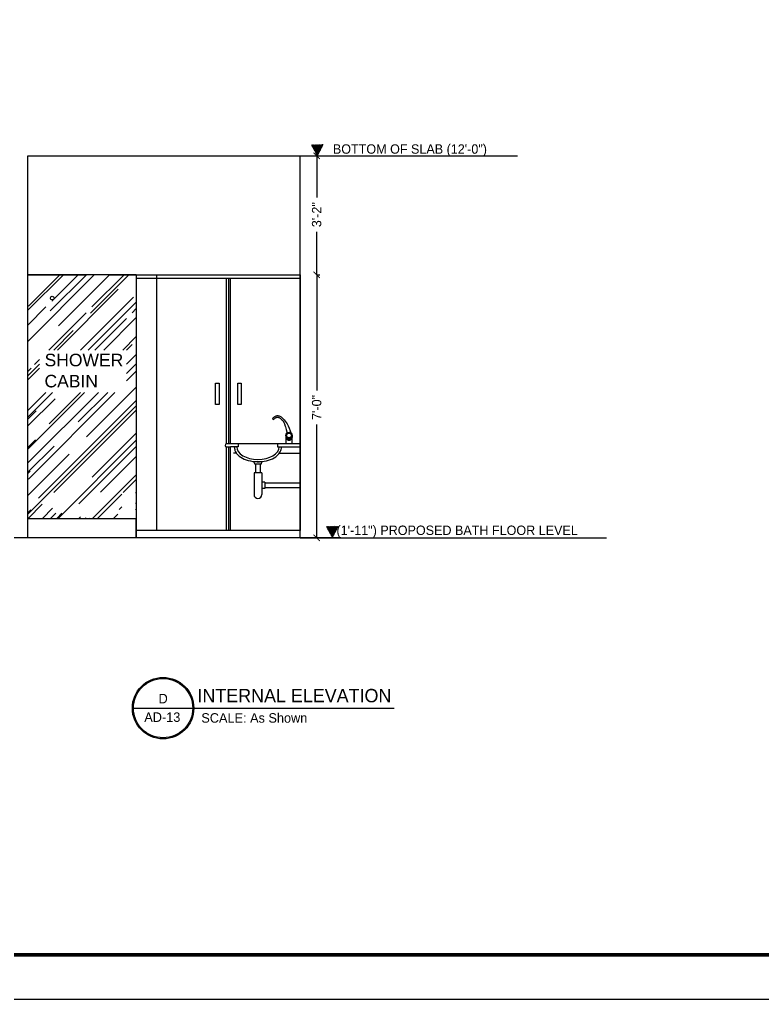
# Model space of a CAD drawing. Extents: x 10753 to 18704, y -5361 to 1140.
# Drawn here: x 14440.2 to 14677.9, y -3947.7 to -3634.8 of the extents above; entities that cross this region are included whole.
import ezdxf

# ---------------------------------------------------------------- set-up
doc = ezdxf.new("R2010")
doc.units = 0
doc.header["$LTSCALE"] = 30
doc.header["$MEASUREMENT"] = 0
doc.header["$PDMODE"] = 3
doc.linetypes.add('ACAD_ISO02W100', pattern=[15, 12, -3])
doc.layers.get('0').update_dxf_attribs({"linetype": 'CONTINUOUS'})
doc.layers.get('DEFPOINTS').update_dxf_attribs({"linetype": 'CONTINUOUS'})
for name, color, linetype in [('bath', 23, 'CONTINUOUS'), ('DIM', 6, 'CONTINUOUS'), ('FLOORING', 194, 'CONTINUOUS'), ('furniture', 9, 'CONTINUOUS'), ('SEAL', 1, 'CONTINUOUS'), ('SLINE', 3, 'CONTINUOUS'), ('WALL', 2, 'CONTINUOUS'), ('WL', 9, 'CONTINUOUS')]:
    doc.layers.add(name, color=color, linetype=linetype)
doc.styles.add('dim', font='arial.ttf', dxfattribs={"height": 4})
doc.styles.add('SMALL-DIM', font='stylu.ttf', dxfattribs={"height": 2})
doc.styles.get("Standard").update_dxf_attribs({"font": 'stylu.ttf', "height": 3})
doc.styles.add('Text 1-2', font='stylu.ttf', dxfattribs={"height": 1.5})
doc.dimstyles.new('D1', dxfattribs={"dimtxt": 6, "dimasz": 5, "dimexe": 1, "dimexo": 2, "dimgap": 1, "dimtad": 1, "dimdec": 4, "dimzin": 3, "dimdsep": 46, "dimlunit": 4, "dimtxsty": 'Standard', "dimcen": 3, "dimclrd": 7, "dimclre": 7, "dimclrt": 2, "dimadec": 0, "dimazin": 0, "dimtfac": 1, "dimtdec": 4, "dimtofl": 0, "dimtmove": 2, "dimatfit": 3, "dimfxl": 1, "dimfrac": 2, "dimtolj": 1, "dimtzin": 1, "dimarcsym": 0})

# ---------------------------------------------------------------- blocks, each defined once
blk = doc.blocks.new('_ArchTick')
at = {"color": 0, "linetype": 'ByBlock', "const_width": 0.15}
blk.add_lwpolyline([(-0.5, -0.5), (0.5, 0.5)], dxfattribs=at)
blk = doc.blocks.new('*D307')
at = {"layer": 'DEFPOINTS', "color": 0, "transparency": 16777216}
for p in [(14529.86, -3716.28), (14529.86, -3800.28), (14535.14, -3800.28)]:
    blk.add_point(p, dxfattribs=at)
at = {"layer": 'FLOORING', "color": 4, "lineweight": -2, "transparency": 16777216}
for p, q in [((14535.14, -3716.28), (14536.14, -3716.28)), ((14535.14, -3716.28), (14535.14, -3753.2)), ((14535.14, -3800.28), (14535.14, -3764.13)), ((14535.14, -3800.28), (14536.14, -3800.28))]:
    blk.add_line(p, q, dxfattribs=at)
at = {"layer": 'FLOORING', "color": 4, "lineweight": -2, "transparency": 16777216, "xscale": 2, "yscale": 2, "zscale": 2}
for p, rotation in [((14535.14, -3716.28), 90), ((14535.14, -3800.28), 270)]:
    blk.add_blockref('_ArchTick', p, dxfattribs=dict(at, rotation=rotation))
at = {"layer": 'FLOORING', "color": 4, "transparency": 16777216, "insert": (14535.14, -3758.66), "char_height": 3, "attachment_point": 5, "rotation": 90}
blk.add_mtext('\\A1;7\'-0"', dxfattribs=at)
blk = doc.blocks.new('*D308')
at = {"layer": 'DEFPOINTS', "color": 0, "transparency": 16777216}
for p in [(14529.86, -3678.28), (14535.14, -3678.28), (14529.86, -3716.28)]:
    blk.add_point(p, dxfattribs=at)
at = {"layer": 'FLOORING', "color": 4, "lineweight": -2, "transparency": 16777216}
for p, q in [((14535.14, -3678.28), (14536.14, -3678.28)), ((14535.14, -3678.28), (14535.14, -3691.62)), ((14535.14, -3716.28), (14535.14, -3702.6)), ((14535.14, -3716.28), (14536.14, -3716.28))]:
    blk.add_line(p, q, dxfattribs=at)
at = {"layer": 'FLOORING', "color": 4, "lineweight": -2, "transparency": 16777216, "xscale": 2, "yscale": 2, "zscale": 2}
for p, rotation in [((14535.14, -3678.28), 90), ((14535.14, -3716.28), 270)]:
    blk.add_blockref('_ArchTick', p, dxfattribs=dict(at, rotation=rotation))
at = {"layer": 'FLOORING', "color": 4, "transparency": 16777216, "insert": (14535.14, -3697.11), "char_height": 3, "attachment_point": 5, "rotation": 90}
blk.add_mtext('\\A1;3\'-2"', dxfattribs=at)

msp = doc.modelspace()

# ---------------------------------------------------------------- hatches: boundary and pattern name
h = msp.add_hatch()
h.set_pattern_fill('ANSI31', color=230, angle=90, style=0)
h.set_pattern_definition([(135, (11359.39642, -21086.01128), (-0.08838834765, -0.08838834765), [])])
h.paths.add_polyline_path([(14535.37033, -3678.39261), (14537.26674, -3674.75563), (14533.42297, -3674.75563)])
h = msp.add_hatch()
h.set_pattern_fill('ANSI31', color=230, angle=90, style=0)
h.set_pattern_definition([(135, (11364.18844, -21207.92849), (-0.08838834765, -0.08838834765), [])])
h.paths.add_polyline_path([(14540.16235, -3800.30982), (14542.05876, -3796.67284), (14538.21499, -3796.67284)])

# ---------------------------------------------------------------- linework, layer by layer
at = {"linetype": 'ACAD_ISO02W100'}
for p, q in [((14529.86308, -3678.27609), (14599.34183, -3678.27609)), ((14529.86308, -3800.27609), (14627.76955, -3800.27609))]:
    msp.add_line(p, q, dxfattribs=at)
at = {"color": 1}
for p, q in [((14477.47853, -3716.27609), (14483.98417, -3716.27609)), ((14483.98417, -3716.27609), (14529.86308, -3716.27609)), ((14483.98417, -3716.27609), (14483.98417, -3797.99077)), ((14483.98417, -3716.27609), (14529.86308, -3716.27609)), ((14483.98417, -3716.27609), (14483.98417, -3797.99077)), ((14477.47853, -3717.41736), (14483.98417, -3717.41736)), ((14483.98417, -3717.41736), (14529.86308, -3717.41736)), ((14506.23886, -3717.41736), (14506.23886, -3770.29177)), ((14506.92362, -3717.41736), (14506.92362, -3770.27609)), ((14507.60838, -3770.27609), (14507.60838, -3717.41736)), ((14502.81506, -3750.85647), (14503.95633, -3750.85647)), ((14502.81506, -3757.70406), (14502.81506, -3750.85647)), ((14503.95633, -3750.85647), (14503.95633, -3757.70406)), ((14509.89091, -3750.85647), (14511.03218, -3750.85647)), ((14509.89091, -3757.70406), (14509.89091, -3750.85647)), ((14511.03218, -3750.85647), (14511.03218, -3757.70406)), ((14503.95633, -3757.70406), (14502.81506, -3757.70406)), ((14511.03218, -3757.70406), (14509.89091, -3757.70406)), ((14506.23886, -3771.26042), (14506.23886, -3797.99077)), ((14506.92362, -3771.27609), (14506.92362, -3797.99077)), ((14507.60838, -3797.99077), (14507.60838, -3771.27609)), ((14529.86308, -3797.99077), (14483.98417, -3797.99077))]:
    msp.add_line(p, q, dxfattribs=at)
at = {"layer": 'bath'}
for p, q in [((14525.29596, -3767.55557), (14525.29596, -3768.20611)), ((14525.34107, -3768.43613), (14525.34184, -3767.89478)), ((14525.41425, -3768.61064), (14525.415, -3768.07756)), ((14525.57885, -3768.83826), (14525.57962, -3768.29691)), ((14525.87126, -3769.03796), (14525.87202, -3768.50254)), ((14526.2918, -3769.13116), (14526.29105, -3768.59574)), ((14526.2918, -3769.13116), (14526.29256, -3768.59574)), ((14526.71234, -3769.03796), (14526.71159, -3768.50254)), ((14527.00475, -3768.83826), (14527.00399, -3768.29691)), ((14527.16936, -3768.61064), (14527.16861, -3768.07756)), ((14527.24253, -3768.43613), (14527.24177, -3767.89478)), ((14527.27524, -3767.45887), (14527.27524, -3768.25885)), ((14510.09567, -3770.27609), (14506.36308, -3770.27609)), ((14506.36308, -3771.27609), (14507.61308, -3771.27609)), ((14510.09567, -3771.27609), (14507.61308, -3771.27609)), ((14510.09567, -3770.27609), (14510.09567, -3771.27609)), ((14522.63625, -3770.27609), (14510.09567, -3770.27609)), ((14522.63625, -3770.27609), (14522.63625, -3771.27609)), ((14529.86308, -3770.27609), (14522.63625, -3770.27609)), ((14522.63625, -3771.27609), (14529.86308, -3771.27609)), ((14509.493, -3773.27609), (14508.5066, -3773.27609)), ((14517.97571, -3775.99904), (14514.75612, -3775.98551)), ((14523.23885, -3773.27609), (14529.86308, -3773.27609)), ((14515.36666, -3776.82163), (14515.36666, -3776.67977)), ((14517.36666, -3776.82163), (14515.36666, -3776.82163)), ((14515.61666, -3776.82163), (14515.61666, -3779.55171)), ((14517.11666, -3776.82163), (14517.11666, -3779.55171)), ((14517.36666, -3776.69311), (14517.36666, -3776.82163)), ((14517.61666, -3779.55171), (14515.11666, -3779.55171)), ((14515.11666, -3779.55171), (14515.11666, -3786.45182)), ((14517.61666, -3779.55171), (14517.61666, -3786.45182)), ((14518.61666, -3782.55171), (14517.61666, -3782.55171)), ((14518.61666, -3782.55171), (14518.61666, -3784.55171)), ((14518.61666, -3784.55171), (14517.61666, -3784.55171)), ((14529.86308, -3782.80161), (14518.61666, -3782.80171)), ((14529.86308, -3784.30161), (14518.61666, -3784.30171))]:
    msp.add_line(p, q, dxfattribs=at)
for points in [[(14520.99562, -3762.15094), (14521.25383, -3761.92787), (14521.49474, -3761.7396), (14521.72115, -3761.58501), (14521.93584, -3761.46298), (14522.14161, -3761.37237), (14522.34124, -3761.31206), (14522.53752, -3761.28093), (14522.73325, -3761.27786), (14522.93099, -3761.30214), (14523.13251, -3761.35482), (14523.33932, -3761.43738), (14523.55296, -3761.5513), (14523.77498, -3761.69805), (14524.0069, -3761.8791), (14524.25025, -3762.09594), (14524.50658, -3762.35005), (14524.77698, -3762.64525), (14525.06091, -3762.99484), (14525.35736, -3763.41447), (14525.66536, -3763.91981), (14525.9839, -3764.5265), (14526.31201, -3765.25019), (14526.64869, -3766.10654), (14526.88211, -3766.78774)], [(14521.32249, -3762.5293), (14521.57139, -3762.31427), (14521.78995, -3762.14347), (14521.98611, -3762.00954), (14522.16072, -3761.91028), (14522.31529, -3761.84222), (14522.45321, -3761.80055), (14522.58083, -3761.78031), (14522.70658, -3761.77834), (14522.83687, -3761.79433), (14522.97598, -3761.8307), (14523.12837, -3761.89154), (14523.29692, -3761.98141), (14523.48283, -3762.10429), (14523.6864, -3762.26322), (14523.90769, -3762.4604), (14524.14601, -3762.69666), (14524.39824, -3762.97201), (14524.6341, -3763.46561), (14524.85488, -3763.88583), (14525.07434, -3764.64851), (14525.17744, -3764.88885), (14525.35149, -3765.65911), (14525.60802, -3766.49323), (14525.62762, -3766.84734)], [(14525.26239, -3768.06895), (14525.26239, -3770.27609)], [(14525.29596, -3768.06895), (14525.26239, -3768.06895)], [(14527.32122, -3770.27609), (14527.32122, -3768.06895), (14527.28987, -3768.06895)]]:
    msp.add_lwpolyline(points, dxfattribs=at)
for radius in [1, 0.75]:
    msp.add_circle((14526.2918, -3767.59491), radius, dxfattribs=at)
for centre, radius, start, end in [((14521.46445, -3762.07628), 0.47474, 189.0475932, 252.6008266), ((14526.2918, -3768.13116), 1, 174.7765364, 10.4419725), ((14506.36308, -3770.77609), 0.5, 90, 270), ((14514.66666, -3776.67977), 0.7, 0, 82.6576688), ((14518.06666, -3776.69311), 0.7, 97.4658655, 180), ((14516.36666, -3786.45182), 1.25, 180, 0)]:
    msp.add_arc(centre, radius, start, end, dxfattribs=at)
msp.add_ellipse((14516.36596, -3771.27609), major_axis=(6.79109, 0), ratio=0.584037416, start_param=3.141592654, end_param=6.283185307, dxfattribs=at)
msp.add_open_spline([(14508.82487, -3771.27609), (14508.82487, -3771.64165), (14508.89126, -3772.00664), (14509.14367, -3772.70212), (14509.32886, -3773.03259), (14510.01753, -3773.93873), (14510.65426, -3774.44756), (14512.16651, -3775.26089), (14513.04416, -3775.56552), (14514.91791, -3775.94698), (14515.91347, -3776.02318), (14517.87909, -3775.93875), (14518.84829, -3775.77825), (14520.62113, -3775.23625), (14521.42479, -3774.8556), (14522.58087, -3774.02019), (14522.99707, -3773.6082), (14523.61832, -3772.68585), (14523.82161, -3772.17266), (14523.89972, -3771.52057), (14523.90704, -3771.39833), (14523.90704, -3771.27609)], degree=3, knots=[3.141592654, 3.141592654, 3.141592654, 3.141592654, 3.350463079, 3.350463079, 3.559333505, 3.559333505, 3.968157818, 3.968157818, 4.37698213, 4.37698213, 4.785806442, 4.785806442, 5.194630754, 5.194630754, 5.603455067, 5.603455067, 5.908397957, 5.908397957, 6.213340847, 6.213340847, 6.283185307, 6.283185307, 6.283185307, 6.283185307], dxfattribs=at)
at = {"layer": 'furniture'}
for p, q in [((14483.98417, -3730.84828), (14483.95231, -3730.88014)), ((14476.23071, -3738.60174), (14474.41972, -3740.41273)), ((14442.86307, -3789.6451), (14442.86307, -3789.6451)), ((14452.06927, -3794.08324), (14452.06927, -3794.08324)), ((14461.32891, -3793.91983), (14461.16549, -3794.08324)), ((14461.16549, -3794.08324), (14461.16549, -3794.08324)), ((14468.15735, -3794.08324), (14468.15735, -3794.08324)), ((14483.98417, -3797.99077), (14477.47853, -3797.99077))]:
    msp.add_line(p, q, dxfattribs=at)
at = {"layer": 'SEAL', "color": 1}
msp.add_lwpolyline([(14835.59207, -3321.94161), (14835.59207, -3947.68257), (13903.5709, -3947.68257), (13903.5709, -3321.94161)], close=True, dxfattribs=at)
at = {"layer": 'SLINE'}
msp.add_line((14476.24337, -3854.67799), (14559.88558, -3854.67799), dxfattribs=at)
for radius in [9.81095, 9.47309]:
    msp.add_circle((14486.05432, -3854.67799), radius, dxfattribs=at)
at = {"layer": 'WALL', "color": 9}
for p, q in [((14442.86308, -3800.27609), (14442.86308, -3678.27609)), ((14442.86308, -3678.27609), (14529.86308, -3678.27609)), ((14529.86308, -3800.27609), (14529.86308, -3678.27609)), ((14529.86308, -3716.27609), (14529.86308, -3797.99077)), ((14442.86307, -3794.08324), (14442.86307, -3746.08324)), ((14442.86307, -3752.58144), (14442.86307, -3752.58144)), ((14442.86307, -3757.80833), (14442.86307, -3757.80833)), ((14442.86307, -3759.36967), (14442.86307, -3759.36967)), ((14442.86307, -3762.35644), (14442.86307, -3762.35644)), ((14442.86307, -3765.20748), (14442.86307, -3765.20748)), ((14442.86307, -3765.20748), (14442.86307, -3765.20748)), ((14442.86307, -3766.15789), (14442.86307, -3766.15789)), ((14442.86307, -3772.94612), (14442.86307, -3772.94612)), ((14442.86307, -3774.23582), (14442.86307, -3774.23582)), ((14442.86307, -3776.00077), (14442.86307, -3776.00077)), ((14442.86307, -3779.73434), (14442.86307, -3779.73434)), ((14442.86307, -3783.26416), (14442.86307, -3783.26416)), ((14442.86307, -3786.52257), (14442.86307, -3786.52257)), ((14442.86307, -3786.52257), (14442.86307, -3786.52257)), ((14539.92889, -3800.27609), (14320.5218, -3800.27609)), ((14542.87114, -3800.27609), (14430.32361, -3800.27609))]:
    msp.add_line(p, q, dxfattribs=at)
at = {"layer": 'WALL', "color": 3}
for p, q in [((14477.47853, -3716.27609), (14442.86306, -3716.27609)), ((14454.21227, -3716.27609), (14442.86307, -3727.62529)), ((14463.98696, -3716.42926), (14442.86307, -3737.55315)), ((14442.86308, -3716.27609), (14461.60295, -3716.27609)), ((14453.10926, -3716.27609), (14443.02832, -3726.35704)), ((14461.60295, -3716.27609), (14450.03239, -3727.84665)), ((14458.95552, -3716.27609), (14450.47403, -3724.75759)), ((14468.99363, -3716.27609), (14452.62465, -3732.64508)), ((14475.171, -3716.27609), (14462.88388, -3728.56321)), ((14473.62658, -3716.27609), (14463.32499, -3726.57768)), ((14468.99363, -3716.27609), (14477.47853, -3716.27609)), ((14477.47853, -3716.27609), (14477.47853, -3800.27609)), ((14471.7632, -3720.8972), (14452.33933, -3740.32108)), ((14476.56163, -3723.48946), (14459.73001, -3740.32108)), ((14477.47853, -3724.99943), (14462.15687, -3740.32108)), ((14448.65393, -3726.57768), (14442.86307, -3732.36854)), ((14461.50489, -3728.39778), (14449.58159, -3740.32108)), ((14477.47853, -3727.0952), (14476.17594, -3728.39778)), ((14474.35585, -3730.21787), (14464.25264, -3740.32108)), ((14477.47853, -3729.96324), (14467.12069, -3740.32108)), ((14457.36844, -3734.07865), (14451.12601, -3740.32108)), ((14477.47853, -3736.03029), (14473.18774, -3740.32108)), ((14477.47853, -3741.76625), (14474.41972, -3744.82506)), ((14446.57582, -3744.87127), (14442.86307, -3748.58402)), ((14446.57582, -3743.32685), (14444.95859, -3744.94407)), ((14477.47853, -3744.7446), (14474.41972, -3747.80341)), ((14443.93064, -3746.08324), (14442.86307, -3747.1508)), ((14446.57582, -3746.08459), (14442.86307, -3749.79734)), ((14442.86307, -3747.1508), (14442.86307, -3747.1508)), ((14477.47853, -3747.06116), (14474.41972, -3750.11997)), ((14442.86307, -3748.71211), (14442.86307, -3748.71211)), ((14442.86307, -3748.71211), (14442.86307, -3748.71211)), ((14448.63716, -3753.84079), (14442.86307, -3759.61488)), ((14465.40398, -3753.84079), (14442.86307, -3776.3817)), ((14450.73293, -3753.84079), (14442.86307, -3761.71065)), ((14460.99165, -3753.84079), (14442.86307, -3771.96938)), ((14470.69889, -3753.84079), (14443.02832, -3781.51137)), ((14459.66803, -3753.84079), (14449.64684, -3763.86198)), ((14468.38234, -3753.84079), (14458.9674, -3763.25573)), ((14477.47853, -3752.13528), (14461.55966, -3768.05415)), ((14451.57672, -3755.86505), (14442.86307, -3764.5787)), ((14477.47853, -3756.4373), (14446.2823, -3787.63353)), ((14477.47853, -3758.09203), (14442.86307, -3792.70748)), ((14445.47609, -3759.74343), (14442.86307, -3762.35644)), ((14477.47853, -3759.52596), (14451.15632, -3785.84817)), ((14477.47853, -3766.91664), (14463.43491, -3780.96026)), ((14445.27244, -3769.04329), (14442.86307, -3771.45266)), ((14477.47853, -3769.12289), (14452.63871, -3793.9627)), ((14451.2458, -3770.97733), (14442.86307, -3779.36006)), ((14477.47853, -3771.10835), (14459.13326, -3789.45362)), ((14456.04422, -3773.56958), (14442.86307, -3786.75074)), ((14477.47853, -3774.30732), (14466.02716, -3785.75869)), ((14443.64358, -3778.95383), (14442.86307, -3779.73434)), ((14477.47853, -3780.15376), (14463.66958, -3793.9627)), ((14477.47853, -3781.698), (14473.32722, -3785.84931)), ((14472.87005, -3786.30648), (14465.21383, -3793.9627)), ((14477.47853, -3785.7794), (14477.25755, -3786.00038)), ((14477.25755, -3786.00038), (14477.25755, -3786.00038)), ((14443.84716, -3791.30842), (14442.86307, -3792.2925)), ((14447.46951, -3789.58678), (14442.97305, -3794.08324)), ((14450.77091, -3790.83349), (14447.52116, -3794.08324)), ((14472.87005, -3790.38788), (14471.98422, -3791.27371)), ((14477.47853, -3789.08868), (14477.25755, -3789.30966)), ((14477.25755, -3789.30966), (14477.25755, -3789.30966)), ((14477.47853, -3791.18462), (14477.25755, -3791.4056)), ((14442.86307, -3794.08324), (14471.66307, -3794.08324)), ((14477.47853, -3794.27609), (14442.86308, -3794.27609)), ((14451.75544, -3792.42847), (14450.10067, -3794.08324)), ((14453.72379, -3792.42873), (14452.06927, -3794.08324)), ((14459.66372, -3793.54853), (14459.12901, -3794.08324)), ((14462.4553, -3794.08324), (14462.26245, -3794.2761)), ((14471.6447, -3792.70025), (14470.26172, -3794.08324)), ((14477.47853, -3800.27609), (14477.47853, -3794.27609))]:
    msp.add_line(p, q, dxfattribs=at)
msp.add_circle((14450.66307, -3723.7627), 0.585, dxfattribs=at)
at = {"layer": 'WL', "const_width": 1.18512}
msp.add_lwpolyline([(14821.37068, -3336.16299), (14821.37068, -3933.46118), (13917.79228, -3933.46118), (13917.79228, -3336.16299)], close=True, dxfattribs=at)

# ---------------------------------------------------------------- texts
at = {"color": 230, "char_height": 3, "attachment_point": 1, "style": 'Text 1-2'}
for s, insert in [('     BOTTOM OF SLAB (12\'-0")', (14534.73977, -3674.63908)), ('      (1\'-11") PROPOSED BATH FLOOR LEVEL', (14534.77494, -3796.38068))]:
    msp.add_mtext_dynamic_manual_height_columns(s, width=161.6099882, gutter_width=1, heights=[0], dxfattribs=dict(at, insert=insert))
at = {"layer": 'DIM', "color": 4, "style": 'dim'}
for s, p in [('SHOWER', (14448.20788, -3745.5147)), ('CABIN', (14448.1806, -3752.24958))]:
    msp.add_text(s, height=4, dxfattribs=at).set_placement(p)
at = {"layer": 'SLINE', "style": 'SMALL-DIM'}
for s, height, p in [('D', 3.0375, (14484.62445, -3853.14723)), ('INTERNAL ELEVATION', 4.2757912, (14497.03743, -3852.8149, 0.04541)), ('AD-13', 3.0375, (14480.0616, -3859.07337)), ('SCALE: As Shown', 3.0375, (14498.27853, -3859.32388, 0.06863))]:
    msp.add_text(s, height=height, dxfattribs=at).set_placement(p)

# ---------------------------------------------------------------- dimensions: what is measured, and where the dimension line sits
at = {"layer": 'FLOORING'}
for base, p2, picture, middle in [((14535.14382, -3678.27609), (14529.86308, -3678.27609), '*D308', (14535.14382, -3697.10886)), ((14535.14356, -3800.27609), (14529.86308, -3800.27609), '*D307', (14535.14356, -3758.66431))]:
    dim = msp.add_linear_dim(base=base, p1=(14529.86308, -3716.27609), p2=p2, angle=90, dimstyle='D1', override={"dimtxt": 3, "dimasz": 2, "dimexo": 9, "dimblk": 'ArchTick', "dimclrd": 4, "dimclre": 4, "dimclrt": 4, "dimldrblk": 'ArchTick', "dimfxlon": 1}, dxfattribs=at)
    dim.commit()
    dim.dimension.update_dxf_attribs({"geometry": picture, "text_midpoint": middle, "dimtype": 160})

doc.saveas('drawing.dxf')
